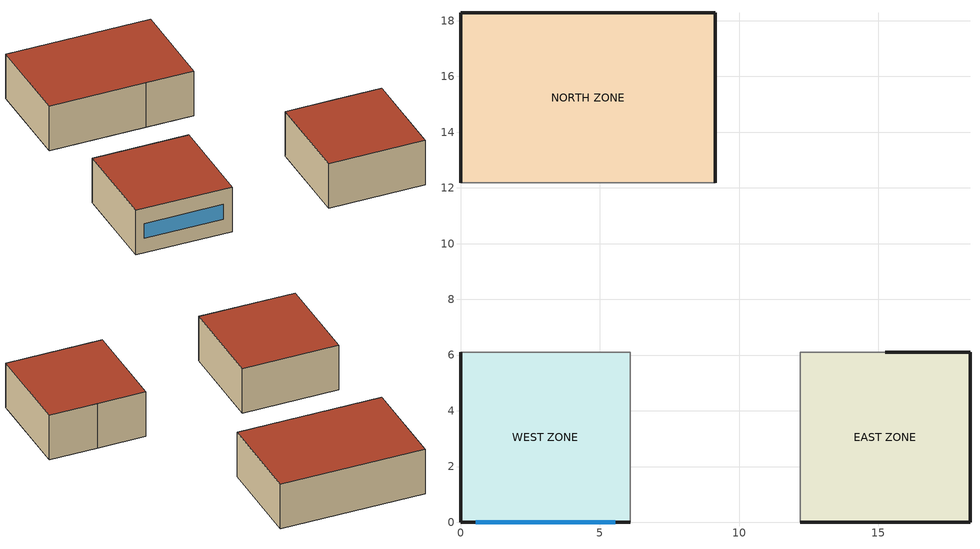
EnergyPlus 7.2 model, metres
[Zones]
WEST ZONE
 floor outside (FLOOR SLAB 8 IN): 0,0 0,6.1 6.1,6.1 6.1,0 z0
 wall outside (EXTWALL80): 0,6.1 0,0 6.1,0 z0:3.05
 wall to NORTH ZONE (PARTITION06): 6.1,6.1 0,6.1 z0:3.05
 wall to EAST ZONE (PARTITION06): 6.1,0 6.1,6.1 z0:3.05
 window (WIN-CON-LIGHT): 0.55,0 5.55,0 z1:2
 roof outside (ROOF34): 0,6.1 0,0 6.1,0 6.1,6.1 z3.05
EAST ZONE
 floor outside (FLOOR SLAB 8 IN): 12.19,0 12.19,6.1 18.29,6.1 18.29,0 z0
 wall outside (EXTWALL80): 12.19,0 18.29,0 18.29,6.1 15.24,6.1 z0:3.05
 wall to NORTH ZONE (PARTITION06): 15.24,6.1 12.19,6.1 z0:3.05
 roof outside (ROOF34): 12.19,6.1 12.19,0 18.29,0 18.29,6.1 z3.05
NORTH ZONE
 floor outside (FLOOR SLAB 8 IN): 0,12.19 0,18.29 9.14,18.29 9.14,12.19 z0
 wall outside (EXTWALL80): 9.14,12.19 9.14,18.29 0,18.29 0,12.19 z0:3.05
 roof outside (ROOF34): 0,18.29 0,12.19 9.14,12.19 9.14,18.29 z3.05
[Building]
NONE: North Axis {deg}=0; Terrain=Suburbs; Loads Convergence Tolerance Value=0.04; Temperature Convergence Tolerance Value {deltaC}=0.4; Solar Distribution=FullInteriorAndExterior; Maximum Number of Warmup Days=25; Minimum Number of Warmup Days=6
[Site:Location]
Miami Intl Ap FL USA WMO=722020: Latitude {deg}=25.82; Longitude {deg}=-80.3; Time Zone {hr}=-5; Elevation {m}=11
[SizingPeriod:DesignDay] Day of Month=21; Humidity Condition Type=Wetbulb; Barometric Pressure {Pa}=101217; Rain Indicator=No; Snow Indicator=No; Daylight Saving Time Indicator=No; Solar Model Indicator=ASHRAEClearSky
Name | Month | Day Type | Maximum Dry-Bulb Temperature {C} | Daily Dry-Bulb Temperature Range {deltaC} | Wetbulb or DewPoint at Maximum Dry-Bulb {C} | Wind Speed {m/s} | Wind Direction {deg} | Sky Clearness
Miami Intl Ap Ann Htg 99.6% Condns DB | 1 | WinterDesignDay | 8.7 | 0 | 8.7 | 3.8 | 340 | 0
Miami Intl Ap Ann Clg .4% Condns DB=>MWB | 7 | SummerDesignDay | 33.2 | 6.7 | 25.3 | 4.5 | 140 | 1
[Site:GroundTemperature:BuildingSurface]
22.03, 22.03, 22.13, 22.3, 22.43, 22.52, 22.62, 22.77, 22.78, 22.55, 22.44, 22.2
[Material] Thermal Absorptance=0.9
Name | Roughness | Thickness {m} | Conductivity {W/m-K} | Density {kg/m3} | Specific Heat {J/kg-K} | Solar Absorptance | Visible Absorptance
A1 - 1 IN STUCCO | Smooth | 0.0253898 | 0.691831 | 1858.142 | 836.8 | 0.92 | 0.92
C4 - 4 IN COMMON BRICK | Rough | 0.101498 | 0.726422 | 1922.216 | 836.8 | 0.76 | 0.76
E1 - 3 / 4 IN PLASTER OR GYP BOARD | Smooth | 0.01905 | 0.726422 | 1601.846 | 836.8 | 0.92 | 0.92
C6 - 8 IN CLAY TILE | Smooth | 0.203302 | 0.570761 | 1121.292 | 836.8 | 0.82 | 0.82
C10 - 8 IN HW CONCRETE | MediumRough | 0.203302 | 1.729577 | 2242.585 | 836.8 | 0.65 | 0.65
E2 - 1 / 2 IN SLAG OR STONE | Rough | 0.0127102 | 1.435549 | 881.0155 | 1673.6 | 0.55 | 0.55
E3 - 3 / 8 IN FELT AND MEMBRANE | Rough | 0.00954024 | 0.190253 | 1121.292 | 1673.6 | 0.75 | 0.75
B6 - 4 IN DENSE INSULATION | VeryRough | 0.101559 | 0.0432394 | 91.30524 | 836.8 | 0.5 | 0.5
B5 - 1 IN DENSE INSULATION | VeryRough | 0.0253898 | 0.0432394 | 91.30524 | 836.8 | 0.5 | 0.5
C12 - 2 IN HW CONCRETE | MediumRough | 0.0509016 | 1.729577 | 2242.585 | 836.8 | 0.65 | 0.65
[Material:NoMass]
CP02 CARPET PAD: Roughness=VeryRough; Thermal Resistance {m2-K/W}=0.21648; Thermal Absorptance=0.9; Solar Absorptance=0.7; Visible Absorptance=0.7
[WindowMaterial:Glazing]
WIN-LAY-GLASS-LIGHT: Optical Data Type=SpectralAverage; Thickness {m}=0.003; Solar Transmittance at Normal Incidence=0.9; Front Side Solar Reflectance at Normal Incidence=0.031; Back Side Solar Reflectance at Normal Incidence=0.031; Visible Transmittance at Normal Incidence=0.9; Front Side Visible Reflectance at Normal Incidence=0.05; Back Side Visible Reflectance at Normal Incidence=0.05; Infrared Transmittance at Normal Incidence=0; Front Side Infrared Hemispherical Emissivity=0.84; Back Side Infrared Hemispherical Emissivity=0.84; Conductivity {W/m-K}=0.9
[Construction]
EXTWALL80: A1 - 1 IN STUCCO, C4 - 4 IN COMMON BRICK, B5 - 1 IN DENSE INSULATION, E1 - 3 / 4 IN PLASTER OR GYP BOARD
PARTITION06: E1 - 3 / 4 IN PLASTER OR GYP BOARD, C6 - 8 IN CLAY TILE, E1 - 3 / 4 IN PLASTER OR GYP BOARD
FLOOR SLAB 8 IN: C10 - 8 IN HW CONCRETE, CP02 CARPET PAD
ROOF34: E2 - 1 / 2 IN SLAG OR STONE, E3 - 3 / 8 IN FELT AND MEMBRANE, B6 - 4 IN DENSE INSULATION, C12 - 2 IN HW CONCRETE
WIN-CON-LIGHT: WIN-LAY-GLASS-LIGHT
[ZoneHVAC:PackagedTerminalHeatPump] Availability Schedule=FanAndCoilAvailSched; Heating Convergence Tolerance=0.001; Cooling Convergence Tolerance=0.001; Maximum Outdoor Dry-Bulb Temperature for Supplemental Heater Operation {C}=10
Name | Supply Air Flow Rate During Cooling Operation {m3/s} | Supply Air Flow Rate During Heating Operation {m3/s} | Outdoor Air Flow Rate During Cooling Operation {m3/s} | Outdoor Air Flow Rate During Heating Operation {m3/s} | Outdoor Air Flow Rate When No Cooling or Heating is Needed {m3/s} | Supply Air Fan | Heating Coil | Minimum Outdoor Dry-Bulb Temperature for Compressor Operation {C} | Cooling Coil | Supplemental Heating Coil | Maximum Supply Air Temperature from Supplemental Heater {C} | Fan Placement | Supply Air Fan Operating Mode Schedule | Supply Air Flow Rate When No Cooling or Heating is Needed {m3/s}
Zone1PTHP | 0.5 | 0.6 | 0.028 | 0.0233 | 0.0186 | Zone1PTHPFan | Zone1PTHPDXHeatCoil | 2 | Zone1PTHPDXCoolCoil | Zone1PTHPSupHeater | 50 | BlowThrough | ConstantFanSch
Zone2PTHP | autosize | autosize | autosize | autosize | autosize | Zone2PTHPFan | Zone2PTHPDXHeatCoil | 2 | Zone2PTHPDXCoolCoil | Zone2PTHPSupHeater | autosize | BlowThrough | CyclingFanSch | autosize
Zone3PTHP | autosize | autosize | autosize | autosize | autosize | Zone3PTHPFan | Zone3PTHPDXHeatCoil |  | Zone3PTHPDXCoolCoil | Zone3PTHPSupHeater | autosize | DrawThrough | ConstantFanSch | autosize
[Coil:Heating:DX:VariableSpeed]
Zone1PTHPDXHeatCoil: 10, 10, 10000, 0.6, HPACCOOLPLFFPLR, 2, 5, 200, 10, Resistive, TIMED, 0.166667, 20000, 1838.7, 5, 0.166109, HPACHeatCapFT, HPACHeatCapFFF, HPACHeatEIRFT, HPACHeatEIRFFF, 2295.5, 5, 0.179322, HPACHeatCapFT, HPACHeatCapFFF, HPACHeatEIRFT, HPACHeatEIRFFF, 2751.3, 5, 0.192535, HPACHeatCapFT, HPACHeatCapFFF, HPACHeatEIRFT, HPACHeatEIRFFF, 3659.6, 5, 0.218962, HPACHeatCapFT, HPACHeatCapFFF, HPACHeatEIRFT, HPACHeatEIRFFF, 4563.7, 5, 0.245388, HPACHeatCapFT, HPACHeatCapFFF, HPACHeatEIRFT, HPACHeatEIRFFF, 5463.3, 5, 0.271814, HPACHeatCapFT, HPACHeatCapFFF, HPACHeatEIRFT, HPACHeatEIRFFF, 6358.4, 5, 0.298241, HPACHeatCapFT, HPACHeatCapFFF, HPACHeatEIRFT, HPACHeatEIRFFF, 7248.5, 5, 0.324667, HPACHeatCapFT, HPACHeatCapFFF, HPACHeatEIRFT, HPACHeatEIRFFF, 8133.6, 5, 0.351094, HPACHeatCapFT, HPACHeatCapFFF, HPACHeatEIRFT, HPACHeatEIRFFF, 9013.2, 5, 0.37752, HPACHeatCapFT, HPACHeatCapFFF, HPACHeatEIRFT, HPACHeatEIRFFF
Zone2PTHPDXHeatCoil: 10, 10, autosize, autosize, HPACCOOLPLFFPLR, 2, 5, 200, 10, Resistive, TIMED, 0.166667, 20000, 1838.7, 5, 0.166109, HPACHeatCapFT, HPACHeatCapFFF, HPACHeatEIRFT, HPACHeatEIRFFF, 2295.5, 5, 0.179322, HPACHeatCapFT, HPACHeatCapFFF, HPACHeatEIRFT, HPACHeatEIRFFF, 2751.3, 5, 0.192535, HPACHeatCapFT, HPACHeatCapFFF, HPACHeatEIRFT, HPACHeatEIRFFF, 3659.6, 5, 0.218962, HPACHeatCapFT, HPACHeatCapFFF, HPACHeatEIRFT, HPACHeatEIRFFF, 4563.7, 5, 0.245388, HPACHeatCapFT, HPACHeatCapFFF, HPACHeatEIRFT, HPACHeatEIRFFF, 5463.3, 5, 0.271814, HPACHeatCapFT, HPACHeatCapFFF, HPACHeatEIRFT, HPACHeatEIRFFF, 6358.4, 5, 0.298241, HPACHeatCapFT, HPACHeatCapFFF, HPACHeatEIRFT, HPACHeatEIRFFF, 7248.5, 5, 0.324667, HPACHeatCapFT, HPACHeatCapFFF, HPACHeatEIRFT, HPACHeatEIRFFF, 8133.6, 5, 0.351094, HPACHeatCapFT, HPACHeatCapFFF, HPACHeatEIRFT, HPACHeatEIRFFF, 9013.2, 5, 0.37752, HPACHeatCapFT, HPACHeatCapFFF, HPACHeatEIRFT, HPACHeatEIRFFF
Zone3PTHPDXHeatCoil: 10, 10, autosize, autosize, HPACCOOLPLFFPLR, 5, 200, 10, Resistive, TIMED, 0.166667, 20000, 1838.7, 5, 0.166109, HPACHeatCapFT, HPACHeatCapFFF, HPACHeatEIRFT, HPACHeatEIRFFF, 2295.5, 5, 0.179322, HPACHeatCapFT, HPACHeatCapFFF, HPACHeatEIRFT, HPACHeatEIRFFF, 2751.3, 5, 0.192535, HPACHeatCapFT, HPACHeatCapFFF, HPACHeatEIRFT, HPACHeatEIRFFF, 3659.6, 5, 0.218962, HPACHeatCapFT, HPACHeatCapFFF, HPACHeatEIRFT, HPACHeatEIRFFF, 4563.7, 5, 0.245388, HPACHeatCapFT, HPACHeatCapFFF, HPACHeatEIRFT, HPACHeatEIRFFF, 5463.3, 5, 0.271814, HPACHeatCapFT, HPACHeatCapFFF, HPACHeatEIRFT, HPACHeatEIRFFF, 6358.4, 5, 0.298241, HPACHeatCapFT, HPACHeatCapFFF, HPACHeatEIRFT, HPACHeatEIRFFF, 7248.5, 5, 0.324667, HPACHeatCapFT, HPACHeatCapFFF, HPACHeatEIRFT, HPACHeatEIRFFF, 8133.6, 5, 0.351094, HPACHeatCapFT, HPACHeatCapFFF, HPACHeatEIRFT, HPACHeatEIRFFF, 9013.2, 5, 0.37752, HPACHeatCapFT, HPACHeatCapFFF, HPACHeatEIRFT, HPACHeatEIRFFF
[Coil:Cooling:DX:VariableSpeed]
Zone1PTHPDXCoolCoil: 10, 10, 8750, 0.5, 0, 0, HPACPLFFPLR, AirCooled, 200, 10, 1524.1, 0.75, 4, 0.135907, 0.26, HPACCoolCapFT, HPACCoolCapFFF, HPACEIRFT, HPACEIRFFF, 1877.9, 0.75, 4, 0.151008, 0.3, HPACCoolCapFT, HPACCoolCapFFF, HPACEIRFT, HPACEIRFFF, 2226.6, 0.75, 4, 0.166109, 0.33, HPACCoolCapFT, HPACCoolCapFFF, HPACEIRFT, HPACEIRFFF, 2911.3, 0.75, 4, 0.19631, 0.38, HPACCoolCapFT, HPACCoolCapFFF, HPACEIRFT, HPACEIRFFF, 3581.7, 0.75, 4, 0.226512, 0.44, HPACCoolCapFT, HPACCoolCapFFF, HPACEIRFT, HPACEIRFFF, 4239.5, 0.75, 4, 0.256714, 0.5, HPACCoolCapFT, HPACCoolCapFFF, HPACEIRFT, HPACEIRFFF, 4885.7, 0.75, 4, 0.286915, 0.57, HPACCoolCapFT, HPACCoolCapFFF, HPACEIRFT, HPACEIRFFF, 5520.7, 0.75, 4, 0.317117, 0.63, HPACCoolCapFT, HPACCoolCapFFF, HPACEIRFT, HPACEIRFFF, 6144.8, 0.75, 4, 0.347318, 0.69, HPACCoolCapFT, HPACCoolCapFFF, HPACEIRFT, HPACEIRFFF, 6758, 0.75, 4, 0.37752, 0.74, HPACCoolCapFT, HPACCoolCapFFF, HPACEIRFT, HPACEIRFFF
Zone2PTHPDXCoolCoil; Zone3PTHPDXCoolCoil: 10, 10, autosize, autosize, 0, 0, HPACPLFFPLR, AirCooled, 200, 10, 1524.1, 0.75, 4, 0.135907, 0.26, HPACCoolCapFT, HPACCoolCapFFF, HPACEIRFT, HPACEIRFFF, 1877.9, 0.75, 4, 0.151008, 0.3, HPACCoolCapFT, HPACCoolCapFFF, HPACEIRFT, HPACEIRFFF, 2226.6, 0.75, 4, 0.166109, 0.33, HPACCoolCapFT, HPACCoolCapFFF, HPACEIRFT, HPACEIRFFF, 2911.3, 0.75, 4, 0.19631, 0.38, HPACCoolCapFT, HPACCoolCapFFF, HPACEIRFT, HPACEIRFFF, 3581.7, 0.75, 4, 0.226512, 0.44, HPACCoolCapFT, HPACCoolCapFFF, HPACEIRFT, HPACEIRFFF, 4239.5, 0.75, 4, 0.256714, 0.5, HPACCoolCapFT, HPACCoolCapFFF, HPACEIRFT, HPACEIRFFF, 4885.7, 0.75, 4, 0.286915, 0.57, HPACCoolCapFT, HPACCoolCapFFF, HPACEIRFT, HPACEIRFFF, 5520.7, 0.75, 4, 0.317117, 0.63, HPACCoolCapFT, HPACCoolCapFFF, HPACEIRFT, HPACEIRFFF, 6144.8, 0.75, 4, 0.347318, 0.69, HPACCoolCapFT, HPACCoolCapFFF, HPACEIRFT, HPACEIRFFF, 6758, 0.75, 4, 0.37752, 0.74, HPACCoolCapFT, HPACCoolCapFFF, HPACEIRFT, HPACEIRFFF
[Zone] Type=1; Multiplier=1; Ceiling Height {m}=autocalculate; Volume {m3}=autocalculate
WEST ZONE; EAST ZONE; NORTH ZONE
[People] Number of People Schedule=OFFICE OCCUPANCY; Number of People Calculation Method=people; Fraction Radiant=0.3; Activity Level Schedule=Activity Sch; Carbon Dioxide Generation Rate {m3/s-W}=3.82E-8; Mean Radiant Temperature Calculation Type=zoneaveraged; Work Efficiency Schedule=Work Eff Sch; Clothing Insulation Schedule=Clothing Sch; Air Velocity Schedule=Air Velo Sch; Thermal Comfort Model 1 Type=FANGER
Name | Zone or ZoneList | Number of People
WEST ZONE | WEST ZONE | 3
EAST ZONE | EAST ZONE | 5
NORTH ZONE | NORTH ZONE | 4
[Lights] Schedule=OFFICE LIGHTING; Design Level Calculation Method=LightingLevel; Return Air Fraction=0; Fraction Radiant=0.2; Fraction Visible=0.2; Fraction Replaceable=0
Name | Zone or ZoneList | Lighting Level {W}
WEST ZONE Lights 1 | WEST ZONE | 1878.63
EAST ZONE Lights 1 | EAST ZONE | 878.6252
NORTH ZONE Lights 1 | NORTH ZONE | 878.6252
[ElectricEquipment] Schedule=OFFICE EQUIP; Design Level Calculation Method=EquipmentLevel; Fraction Latent=0; Fraction Radiant=0.3; Fraction Lost=0
Name | Zone or ZoneList | Design Level {W}
WEST ZONE ElecEq 1 | WEST ZONE | 1928.751
EAST ZONE ElecEq 1 | EAST ZONE | 464.375
NORTH ZONE ElecEq 1 | NORTH ZONE | 2928.751
[ZoneInfiltration:DesignFlowRate] Schedule=INFIL-SCH; Design Flow Rate Calculation Method=flow/zone; Constant Term Coefficient=0; Temperature Term Coefficient=0; Velocity Term Coefficient=0.2237; Velocity Squared Term Coefficient=0
Name | Zone or ZoneList | Design Flow Rate {m3/s}
WEST ZONE Infil 1 | WEST ZONE | 0
EAST ZONE Infil 1 | EAST ZONE | 0.04
NORTH ZONE Infil 1 | NORTH ZONE | 0
[Sizing:Zone] Zone Cooling Design Supply Air Temperature Input Method=SupplyAirTemperature; Zone Cooling Design Supply Air Temperature {C}=12; Zone Heating Design Supply Air Temperature Input Method=SupplyAirTemperature; Zone Heating Design Supply Air Temperature {C}=50; Zone Cooling Design Supply Air Humidity Ratio {kgWater/kgDryAir}=0.008; Zone Heating Design Supply Air Humidity Ratio {kgWater/kgDryAir}=0.008; Zone Heating Sizing Factor=0; Zone Cooling Sizing Factor=0; Cooling Design Air Flow Method=DesignDay; Cooling Design Air Flow Rate {m3/s}=0; Heating Design Air Flow Method=DesignDay; Heating Design Air Flow Rate {m3/s}=0
Name | Design Specification Outdoor Air Object
WEST ZONE | SZ DSOA WEST ZONE
EAST ZONE | SZ DSOA EAST ZONE
NORTH ZONE | SZ DSOA NORTH ZONE
[DesignSpecification:OutdoorAir] Outdoor Air Method=flow/person; Outdoor Air Flow per Person {m3/s-person}=0.00944; Outdoor Air Flow per Zone Floor Area {m3/s-m2}=0; Outdoor Air Flow per Zone {m3/s}=0
SZ DSOA WEST ZONE; SZ DSOA EAST ZONE; SZ DSOA NORTH ZONE
[Sizing:Plant]
Hot Water Loop: Loop Type=heating; Design Loop Exit Temperature {C}=82; Loop Design Temperature Difference {deltaC}=11
[ZoneControl:Thermostat]
Name | Zone or ZoneList | Control Type Schedule | Control 1 | Control 2
Zone 1 Thermostat | WEST ZONE | West Zone Control Type Sched | DualSetPoint
Zone 2 Thermostat | EAST ZONE | Other Zone Control Type Sched | Heating Setpoint | Cooling Setpoint
Zone 3 Thermostat | NORTH ZONE | Other Zone Control Type Sched | Heating Setpoint | Cooling Setpoint
[ThermostatSetpoint:SingleHeating]
Heating Setpoint: Setpoint Temperature Schedule=Heating Setpoints
[ThermostatSetpoint:SingleCooling]
Cooling Setpoint: Setpoint Temperature Schedule=Cooling Setpoints
[ThermostatSetpoint:DualSetpoint]
DualSetPoint: Heating Setpoint Temperature Schedule=Heating Setpoints; Cooling Setpoint Temperature Schedule=Cooling Setpoints
[Zone equipment]
WEST ZONE: Zone1PTHP
EAST ZONE: Zone2PTHP
NORTH ZONE: Zone3PTHP
[Fan:ConstantVolume]
Zone3PTHPFan: Availability Schedule=FanAndCoilAvailSched; Fan Efficiency=0.5; Pressure Rise {Pa}=75; Maximum Flow Rate {m3/s}=autosize; Motor Efficiency=0.9; Motor In Airstream Fraction=1
[Fan:OnOff] Availability Schedule=FanAndCoilAvailSched; Fan Efficiency=0.5; Pressure Rise {Pa}=75; Motor Efficiency=0.9; Motor In Airstream Fraction=1
Name | Maximum Flow Rate {m3/s} | Fan Power Ratio Function of Speed Ratio Curve | Fan Efficiency Ratio Function of Speed Ratio Curve
Zone1PTHPFan | 0.6 | FanPowerRatioCurve | FanEffRatioCurve
Zone2PTHPFan | autosize
[Coil:Heating:Electric] Availability Schedule=HeatingCoilAvailSched; Efficiency=1; Nominal Capacity {W}=autosize
Zone1PTHPSupHeater; Zone2PTHPSupHeater; Zone3PTHPSupHeater
[Curve:Biquadratic] Input Unit Type for X=Temperature; Input Unit Type for Y=Temperature; Output Unit Type=Dimensionless
Name | Coefficient1 Constant | Coefficient2 x | Coefficient3 x**2 | Coefficient4 y | Coefficient5 y**2 | Coefficient6 x*y | Minimum Value of x | Maximum Value of x | Minimum Value of y | Maximum Value of y | Minimum Curve Output | Maximum Curve Output
HPACHeatCapFT | 0.852968 | -0.000484717 | -1.0693e-06 | 0.0185542 | 8.72425e-05 | -1.66868e-05 | 17.78 | 23.33 | -28.89 | 17.22 | 0.3799 | 1.1896
HPACHeatEIRFT | 0.707708 | 0.0148163 | 0.000262259 | -0.011324 | 0.000293928 | -0.000360528 | 17.78 | 23.33 | -28.89 | 17.22 | 0.8266 | 2.0277
HPACCoolCapFT | 0.942588 | 0.00954335 | 0.00068377 | -0.0110427 | 5.249e-06 | -9.72e-06 | 12.77778 | 23.88889 | 18 | 46.11111
HPACEIRFT | 0.342414 | 0.034885 | -0.0006237 | 0.00497722 | 0.000437951 | -0.000728028 | 12.77778 | 23.88889 | 18 | 46.11111
[Schedule:Compact]
Activity Sch: Through: 12/31, For: AllDays, Until: 24:00, 131.8
Work Eff Sch: Through: 12/31, For: AllDays, Until: 24:00, 0.2
Clothing Sch: Through: 3/31, For: AllDays, Until: 24:00, 0.5, Through: 9/30, For: AllDays, Until: 24:00, 0.9, Through: 12/31, For: AllDays, Until: 24:00, 0.5
Air Velo Sch: Through: 3/31, For: AllDays, Until: 24:00, 0.15, Through: 9/30, For: AllDays, Until: 24:00, 0.25, Through: 12/31, For: AllDays, Until: 24:00, 0.15
OFFICE OCCUPANCY: Through: 12/31, For: WeekDays SummerDesignDay, Until: 6:00, 0, Until: 7:00, 0.1, Until: 8:00, 0.5, Until: 12:00, 1, Until: 13:00, 0.5, Until: 16:00, 1, Until: 17:00, 0.5, Until: 18:00, 0.1, Until: 24:00, 0, For: WinterDesignDay, Until: 6:00, 0, Until: 7:00, 0.1, Until: 8:00, 0.5, Until: 12:00, 1, Until: 13:00, 0.5, Until: 16:00, 1, Until: 17:00, 0.5, Until: 18:00, 0.1, Until: 24:00, 0, For:AllOtherDays, Until: 24:00, 0
OFFICE EQUIP: Through: 12/31, For: WeekDays SummerDesignDay, Until: 8:00, 0, Until: 18:00, 1, Until: 24:00, 0, For: WinterDesignDay, Until: 8:00, 0, Until: 18:00, 1, Until: 24:00, 0, For: AllOtherDays, Until: 24:00, 0
OFFICE LIGHTING: Through: 12/31, For: WeekDays SummerDesignDay, Until: 6:00, 0.05, Until: 7:00, 0.2, Until: 17:00, 1, Until: 18:00, 0.5, Until: 24:00, 0.05, For: WinterDesignDay, Until: 6:00, 0.05, Until: 7:00, 0.2, Until: 17:00, 1, Until: 18:00, 0.5, Until: 24:00, 0.05, For: AllOtherDays, Until: 24:00, 0.05
INFIL-SCH: Through: 3/31, For: AllDays, Until: 24:00, 1, Through: 10/31, For: AllDays, Until: 24:00, 0, Through: 12/31, For: AllDays, Until: 24:00, 1
FanAndCoilAvailSched; HeatingCoilAvailSched; ConstantFanSch: Through: 12/31, For: AllDays, Until: 24:00, 1
Heating Setpoints: Through: 12/31, For: AllDays, Until: 24:00, 22.5
Cooling Setpoints: Through: 12/31, For: AllDays, Until: 24:00, 23.5
West Zone Control Type Sched: Through: 12/31, For: AllDays, Until: 24:00, 4
Other Zone Control Type Sched: Through: 3/31, For: AllDays, Until: 24:00, 1, Through: 9/30, For: AllDays, Until: 24:00, 2, Through: 12/31, For: AllDays, Until: 24:00, 1
CyclingFanSch: Through: 12/31, For: AllDays, Until: 24:00, 0
[Curve:Quadratic]
Name | Coefficient1 Constant | Coefficient2 x | Coefficient3 x**2 | Minimum Value of x | Maximum Value of x
HPACCoolCapFFF | 0.8 | 0.2 | 0 | 0.5 | 1.5
HPACEIRFFF | 1.1552 | -0.1808 | 0.0256 | 0.5 | 1.5
HPACPLFFPLR | 0.85 | 0.15 | 0 | 0 | 1
HPACHeatEIRFFF | 1.3824 | -0.4336 | 0.0512 | 0 | 1
HPACCOOLPLFFPLR | 0.75 | 0.25 | 0 | 0 | 1
[Curve:Cubic] Minimum Value of x=0.5; Maximum Value of x=1.5
Name | Coefficient1 Constant | Coefficient2 x | Coefficient3 x**2 | Coefficient4 x**3 | Minimum Curve Output | Maximum Curve Output
HPACHeatCapFFF | 0.84 | 0.16 | 0 | 0
FanEffRatioCurve | 0.338568 | 1.72644 | -1.4928 | 0.427762 | 0.3 | 1
[Curve:Exponent]
FanPowerRatioCurve: Coefficient1 Constant=0; Coefficient2 Constant=1; Coefficient3 Constant=3; Minimum Value of x=0; Maximum Value of x=1.5; Minimum Curve Output=0.01; Maximum Curve Output=1.5
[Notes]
PackagedTerminalHeatPumpVSAS.idf
Basic file description:  1 story office building divided into 3 interior conditioned zones.
Highlights:              Example of Packaged Terminal Heat Pump.
Simulation Location/Run: Miami Intl Ap FL USA WMO=722020, 2 design days, 2 run periods.
Run Control executes the design days only.
Location:                Miami, FL USA
Design Days:             Miami Intl Ap FL USA Annual Heating 99.6%, MaxDB=8.7°C
Miami Intl Ap FL USA Annual Cooling (DB=>MWB) .4%, MaxDB=33.2°C MWB=25.3°C
Run Period (Weather File): Winter 1/14, Summer 7/7.
Run Control:             Zone sizing required, No System sizing required (Run Control executes 2 design days)
Building: Single floor rectangular L-shaped building 40 ft south wall, 40 ft west wall, zone height 10 feet.
There is a single 3 mm clear window in the West zone south wall. The walls are 1 in stucco over 4 in
common brick and 1 in dense insulation with gypboard on the interior. The roof is a built up roof with
1/2 in stone over 3/8 in felt over 4 in dense insulation supported by 2 in heavy weight concrete. The
floor is 8 in heavy weight concrete with carpeting. The window to wall ratio is approxomately 0.07.
Infiltration is fixed at 0.02 m3/s in East zone in winter.
The building is oriented due north.
Floor Area:        130.1 m2 (1403 ft2)
Number of Stories: 1
Zone Description Details:
|       West         |         East           |    window = *
|     (Zone 1)       |       (Zone 2)         |
Internal gains description:     ZONE West  - lighting is 1878.6252 watts, equip is 1928.751 watts, 3 occupants
Internal gains description:     ZONE East  - lighting is  878.6252 watts, equip is  464.375 watts, 5 occupants
Internal gains description:     ZONE North - lighting is  878.6252 watts, equip is 2928.751 watts, 4 occupants
Interzone Surfaces:             3 interzone surfaces (see diagram)
Internal Mass:                  None
Windows:                        1 - single pane clear 3mm glass, size = 5 sq. meters
Detached Shading:               None
Daylight:                       None
Natural Ventilation:            None
Compact Schedules:              Yes
Solair Distribution:            FullInteriorAndExterior
HVAC:                           Single zone packaged terminal heat pump's condition the North, East, and West zones.
Thermostat setting at 22.5 C heating set point and 23.5 C cooling set point. This
example input file is intended to provide a variety of configurations for the packaged
terminal heat pump. Thermostat set up, fan configuration, and component autosizing
are varied. Proper control of interior temperatures requires use of a dual
set point thermostat in each zone. Simply use the commented thermostats (search for
ZoneControl:Thermostat) below. Uncomment the 2 dual set point thermostats in the
EAST and NORTH zones and comment out the single set point thermostats for these same
zones using the comment character (!).
Zonal Equipment:                3 ea. PACKAGEDTERMINAL:HEATPUMP:AIRTOAIR
Zone 1: Constant volume PTHP operating at different cooling and heating air flow rates.
(West)   Air flow rate when compressor is off is either cooling or heating air flow
during last compressor ON cycle since the fan continues to operate when the
compressor is off (ContFanCycComp).
Cooling and heating coils are scheduled on all year.
Thermostat uses dual set point.
The fan for this PTHP is also set up to model a multi-speed fan motor.
See Fan:OnOff = Zone1PTHPFan for further detail.
Zone 2: Constant volume PTHP operating at autosized cooling and heating air flow rates.
(East)   Air flow rate when compressor is off is 0 since the fan cycles off with the
compressor (CycFanCycComp).
Cooling coil active during summer months, heating coil active during winter
months. Thermostat uses single heating or cooling set point.
Zone 3: Constant volume PTHP operating at autosized cooling and heating air flow rates.
(North)  Air flow rate when compressor is off is also autosized.
Cooling coil active during summer months, heating coil active during winter
months. Thermostat uses single heating or cooling set point
Central Air Handling Equipment: No
System Equipment Autosize:      No
Purchased Cooling:              No
Purchased Heating:              No
Purchased Chilled Water:        No
Purchased Hot Water:            No
Coils:                          COIL:Heating:DX:VariableSpeed, Coil:Cooling:DX:VariableSpeed, COIL:ELECTRIC:HEATING
Pumps:                          None
Boilers:                        None
Chillers:                       None
